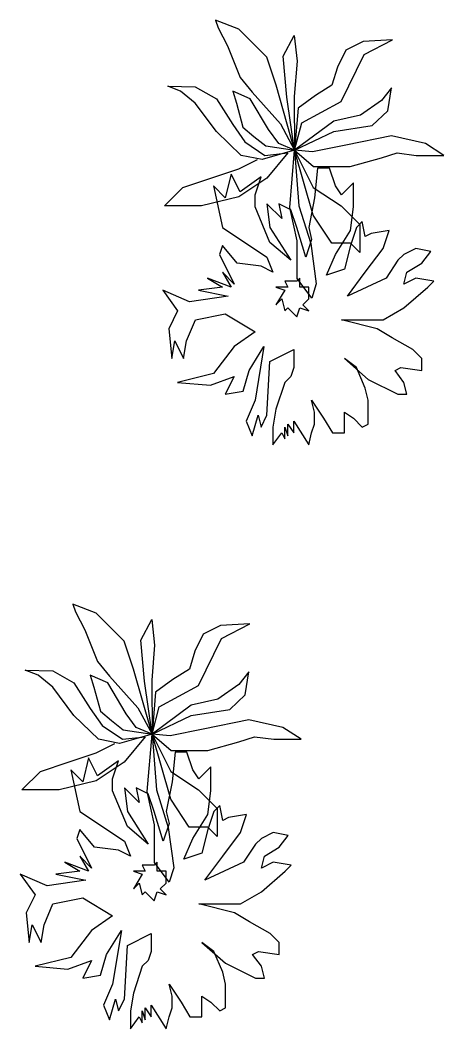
# Model space of a CAD drawing. Extents: x 2379.21 to 2382.46, y 919.05 to 921.57.
# Drawn here: x 2379.215 to 2380.152, y 919.338 to 921.572 of the extents above; entities that cross this region are included whole.
import ezdxf

# ---------------------------------------------------------------- set-up
doc = ezdxf.new("R2010")
doc.units = 0
doc.header["$LTSCALE"] = 0.03
doc.header["$MEASUREMENT"] = 0
doc.layers.get('0').update_dxf_attribs({"linetype": 'CONTINUOUS'})

msp = doc.modelspace()

# ---------------------------------------------------------------- linework, layer by layer
for p, q in [((2379.6469, 921.5722), (2379.653, 921.5551)), ((2379.6987, 921.5521), (2379.6469, 921.5722)), ((2379.653, 921.5551), (2379.6733, 921.5154)), ((2379.7399, 921.5109), (2379.6987, 921.5521)), ((2379.7972, 921.4926), (2379.8215, 921.5381)), ((2379.8215, 921.5381), (2379.8276, 921.4813)), ((2379.6733, 921.5154), (2379.7017, 921.4452)), ((2379.7604, 921.4903), (2379.7399, 921.5109)), ((2379.9738, 921.5248), (2379.9352, 921.5059)), ((2380.0387, 921.5286), (2379.9738, 921.5248)), ((2379.9758, 921.4964), (2380.0387, 921.5286)), ((2379.781, 921.4285), (2379.7604, 921.4903)), ((2379.8053, 921.4017), (2379.7972, 921.4926)), ((2379.9352, 921.5059), (2379.9169, 921.468)), ((2379.925, 921.3922), (2379.9758, 921.4964)), ((2379.8276, 921.4813), (2379.8215, 921.4035)), ((2379.9169, 921.468), (2379.9048, 921.4282)), ((2379.7017, 921.4452), (2379.7281, 921.413)), ((2379.5698, 921.4149), (2379.5414, 921.4263)), ((2379.5414, 921.4263), (2379.6023, 921.4244)), ((2379.6023, 921.4244), (2379.649, 921.3979)), ((2379.8222, 921.2843), (2379.781, 921.4285)), ((2379.9048, 921.4282), (2379.8682, 921.4055)), ((2380.0367, 921.4225), (2380.0144, 921.3941)), ((2380.0286, 921.3714), (2380.0367, 921.4225)), ((2379.6023, 921.3884), (2379.5698, 921.4149)), ((2379.649, 921.3979), (2379.6855, 921.3411)), ((2379.7241, 921.3979), (2379.6855, 921.4149)), ((2379.6855, 921.4149), (2379.6936, 921.3884)), ((2379.7647, 921.3297), (2379.7241, 921.3979)), ((2379.7281, 921.413), (2379.7911, 921.3429)), ((2379.8222, 921.2843), (2379.8053, 921.4017)), ((2379.8215, 921.4035), (2379.8222, 921.2843)), ((2379.8682, 921.4055), (2379.8297, 921.377)), ((2379.649, 921.3259), (2379.6023, 921.3884)), ((2379.6936, 921.3884), (2379.7078, 921.3354)), ((2379.8297, 921.377), (2379.8222, 921.2843)), ((2379.8378, 921.3448), (2379.925, 921.3922)), ((2380.0144, 921.3941), (2379.9677, 921.3619)), ((2379.9677, 921.3619), (2379.9088, 921.3486)), ((2379.9941, 921.3391), (2380.0286, 921.3714)), ((2379.6855, 921.3411), (2379.7119, 921.3031)), ((2379.7078, 921.3354), (2379.7322, 921.3145)), ((2379.787, 921.2993), (2379.7647, 921.3297)), ((2379.7911, 921.3429), (2379.8222, 921.2843)), ((2379.9088, 921.3486), (2379.8222, 921.2843)), ((2379.8222, 921.2843), (2379.8378, 921.3448)), ((2379.9088, 921.3259), (2379.9941, 921.3391)), ((2379.7038, 921.2728), (2379.649, 921.3259)), ((2379.7322, 921.3145), (2379.7586, 921.2936)), ((2379.8222, 921.2843), (2379.9088, 921.3259)), ((2380.0367, 921.3164), (2379.9352, 921.2956)), ((2380.1118, 921.2993), (2380.0367, 921.3164)), ((2379.7119, 921.3031), (2379.7565, 921.2728)), ((2379.8222, 921.2843), (2379.7504, 921.2633)), ((2379.7586, 921.2936), (2379.8222, 921.2843)), ((2379.8222, 921.2843), (2379.787, 921.2993)), ((2379.8114, 921.1572), (2379.8222, 921.2843)), ((2379.8634, 921.1401), (2379.8222, 921.2843)), ((2379.8222, 921.2843), (2379.8317, 921.161)), ((2379.8222, 921.2843), (2379.8641, 921.2482)), ((2379.8222, 921.2843), (2379.8634, 921.2019)), ((2379.8621, 921.2804), (2379.8222, 921.2843)), ((2379.9352, 921.2956), (2379.8621, 921.2804)), ((2380.1524, 921.2728), (2380.1118, 921.2993)), ((2379.6987, 921.2431), (2379.7399, 921.2637)), ((2379.7504, 921.2633), (2379.7038, 921.2728)), ((2379.7565, 921.2728), (2379.8073, 921.2785)), ((2379.8073, 921.2785), (2379.7604, 921.2225)), ((2379.9454, 921.2482), (2380.0144, 921.2671)), ((2380.0144, 921.2671), (2380.0489, 921.2785)), ((2380.0489, 921.2785), (2380.0915, 921.2728)), ((2380.0915, 921.2728), (2380.1524, 921.2728)), ((2379.6369, 921.2225), (2379.6987, 921.2431)), ((2379.8641, 921.2482), (2379.9454, 921.2482)), ((2379.8731, 921.2447), (2379.8665, 921.1788)), ((2379.8994, 921.2447), (2379.8731, 921.2447)), ((2379.9126, 921.2051), (2379.8994, 921.2447)), ((2379.5751, 921.2019), (2379.6369, 921.2225)), ((2379.6819, 921.2315), (2379.6687, 921.1788)), ((2379.7017, 921.192), (2379.6819, 921.2315)), ((2379.7604, 921.2225), (2379.6987, 921.1813)), ((2379.7478, 921.2249), (2379.7017, 921.192)), ((2379.7347, 921.1854), (2379.7478, 921.2249)), ((2379.5339, 921.1607), (2379.5751, 921.2019)), ((2379.6424, 921.2051), (2379.6622, 921.1129)), ((2379.6687, 921.1788), (2379.6424, 921.2051)), ((2379.8634, 921.2019), (2379.9252, 921.1607)), ((2379.9258, 921.1854), (2379.9126, 921.2051)), ((2379.9522, 921.2117), (2379.9258, 921.1854)), ((2379.9522, 921.159), (2379.9522, 921.2117)), ((2379.6987, 921.1813), (2379.6163, 921.1607)), ((2379.7347, 921.159), (2379.7347, 921.1854)), ((2379.8665, 921.1788), (2379.8533, 921.1129)), ((2379.6163, 921.1607), (2379.5339, 921.1607)), ((2379.7676, 921.0799), (2379.7347, 921.159)), ((2379.761, 921.1656), (2379.7676, 921.1129)), ((2379.794, 921.1326), (2379.761, 921.1656)), ((2379.7874, 921.1656), (2379.794, 921.1326)), ((2379.8138, 921.1524), (2379.7874, 921.1656)), ((2379.8276, 921.0833), (2379.8114, 921.1572)), ((2379.8269, 921.1129), (2379.8138, 921.1524)), ((2379.8317, 921.161), (2379.8581, 921.0776)), ((2379.9252, 921.1607), (2379.9664, 921.1195)), ((2379.9456, 921.1063), (2379.9522, 921.159)), ((2379.9046, 921.0783), (2379.8634, 921.1401)), ((2379.6622, 921.1129), (2379.761, 921.047)), ((2379.7676, 921.1129), (2379.8138, 921.0404)), ((2379.8467, 921.047), (2379.8269, 921.1129)), ((2379.8533, 921.1129), (2379.8599, 921.0865)), ((2379.9126, 921.0535), (2379.9456, 921.1063)), ((2379.9588, 921.1129), (2379.9456, 921.0733)), ((2379.9719, 921.1261), (2379.9588, 921.1129)), ((2379.9664, 921.1195), (2379.9664, 921.0577)), ((2379.9785, 921.0931), (2379.9719, 921.1261)), ((2380.0313, 921.1063), (2379.9917, 921.0997)), ((2380.0181, 921.0667), (2380.0313, 921.1063)), ((2379.8276, 921), (2379.8276, 921.0833)), ((2379.8599, 921.0865), (2379.8467, 921.047)), ((2379.9917, 921.0997), (2379.9785, 921.0931)), ((2379.6622, 921.0733), (2379.6556, 921.0535)), ((2379.6951, 921.0338), (2379.6622, 921.0733)), ((2379.8138, 921.0404), (2379.7676, 921.0799)), ((2379.8581, 921.0776), (2379.8702, 920.9886)), ((2379.9458, 921.0783), (2379.9046, 921.0783)), ((2379.9456, 921.0733), (2379.9324, 921.0206)), ((2379.9664, 921.0577), (2379.9458, 921.0783)), ((2379.9785, 921.014), (2380.0181, 921.0667)), ((2380.0906, 921.0667), (2380.0642, 921.0535)), ((2380.1235, 921.0601), (2380.0906, 921.0667)), ((2380.1038, 921.0338), (2380.1235, 921.0601)), ((2379.6556, 921.0535), (2379.6885, 920.9876)), ((2379.761, 921.047), (2379.7742, 921.014)), ((2379.8928, 921.0074), (2379.9126, 921.0535)), ((2380.051, 921.0404), (2380.0247, 921.0008)), ((2380.0642, 921.0535), (2380.051, 921.0404)), ((2379.7478, 921.0272), (2379.6951, 921.0338)), ((2379.7742, 921.014), (2379.7478, 921.0272)), ((2379.9324, 921.0206), (2379.8928, 921.0074)), ((2380.0708, 921.014), (2380.1038, 921.0338)), ((2379.6292, 921.0008), (2379.6622, 920.981)), ((2379.6819, 920.981), (2379.6292, 921.0008)), ((2379.6622, 921.014), (2379.6819, 920.981)), ((2379.6885, 920.9876), (2379.6622, 921.014)), ((2379.8269, 920.9942), (2379.8006, 920.9942)), ((2379.8006, 920.9942), (2379.8072, 920.981)), ((2379.8335, 921.0008), (2379.8269, 920.9942)), ((2379.8601, 920.9564), (2379.8276, 921)), ((2379.8335, 920.981), (2379.8335, 921.0008)), ((2379.939, 920.9613), (2379.9785, 921.014)), ((2380.0247, 921.0008), (2379.939, 920.9613)), ((2380.0642, 920.9876), (2380.0708, 921.014)), ((2380.0906, 921.0008), (2380.0642, 920.9876)), ((2380.1301, 920.9942), (2380.0906, 921.0008)), ((2380.117, 920.981), (2380.1301, 920.9942)), ((2379.5303, 920.9744), (2379.5633, 920.9283)), ((2379.5896, 920.9481), (2379.5303, 920.9744)), ((2379.6622, 920.981), (2379.6094, 920.9744)), ((2379.6094, 920.9744), (2379.6753, 920.9613)), ((2379.7808, 920.981), (2379.8006, 920.9744)), ((2379.8072, 920.981), (2379.7808, 920.981)), ((2379.8006, 920.9744), (2379.7808, 920.9415)), ((2379.8533, 920.981), (2379.8335, 920.981)), ((2379.8533, 920.9547), (2379.8533, 920.981)), ((2379.8702, 920.9886), (2379.8601, 920.9564)), ((2380.0642, 920.9349), (2380.117, 920.981)), ((2379.6753, 920.9613), (2379.5896, 920.9481)), ((2379.7808, 920.9415), (2379.794, 920.9547)), ((2379.794, 920.9547), (2379.8006, 920.9283)), ((2379.8401, 920.9415), (2379.8533, 920.9547)), ((2379.5633, 920.9283), (2379.5435, 920.8888)), ((2379.8006, 920.9283), (2379.8072, 920.9349)), ((2379.8072, 920.9349), (2379.8269, 920.9151)), ((2379.8269, 920.9151), (2379.8335, 920.9349)), ((2379.8335, 920.9349), (2379.8533, 920.9283)), ((2379.8533, 920.9283), (2379.8401, 920.9415)), ((2380.0181, 920.9085), (2380.0642, 920.9349)), ((2379.5831, 920.8624), (2379.6028, 920.9085)), ((2379.6028, 920.9085), (2379.6687, 920.9217)), ((2379.6687, 920.9217), (2379.7347, 920.8822)), ((2379.9258, 920.9085), (2379.9588, 920.9085)), ((2380.0049, 920.8888), (2379.9258, 920.9085)), ((2379.9588, 920.9085), (2380.0181, 920.9085)), ((2379.5435, 920.8888), (2379.5501, 920.8228)), ((2379.7347, 920.8822), (2379.6885, 920.8492)), ((2380.0379, 920.869), (2380.0049, 920.8888)), ((2379.5501, 920.8228), (2379.5567, 920.8624)), ((2379.5567, 920.8624), (2379.5765, 920.8228)), ((2379.5765, 920.8228), (2379.5831, 920.8624)), ((2380.084, 920.8426), (2380.0379, 920.869)), ((2379.6885, 920.8492), (2379.6424, 920.7899)), ((2379.7215, 920.7965), (2379.7544, 920.8492)), ((2379.7544, 920.8492), (2379.7347, 920.7306)), ((2379.7676, 920.8163), (2379.8203, 920.8426)), ((2379.8203, 920.8426), (2379.8203, 920.8031)), ((2380.1038, 920.8228), (2380.084, 920.8426)), ((2379.761, 920.6976), (2379.7676, 920.8163)), ((2379.9324, 920.8228), (2379.9851, 920.7767)), ((2379.9588, 920.8031), (2379.9324, 920.8228)), ((2380.1038, 920.7965), (2380.1038, 920.8228)), ((2379.7083, 920.7503), (2379.7215, 920.7965)), ((2379.8203, 920.8031), (2379.8138, 920.7833)), ((2379.9785, 920.7569), (2379.9588, 920.8031)), ((2380.0445, 920.7965), (2380.0576, 920.8031)), ((2380.0642, 920.7701), (2380.0445, 920.7965)), ((2380.0576, 920.8031), (2380.1038, 920.7965)), ((2379.6424, 920.7899), (2379.5633, 920.7701)), ((2379.5633, 920.7701), (2379.6358, 920.7635)), ((2379.6358, 920.7635), (2379.6885, 920.7833)), ((2379.6885, 920.7833), (2379.6687, 920.7437)), ((2379.8006, 920.7701), (2379.7808, 920.7108)), ((2379.8138, 920.7833), (2379.8006, 920.7701)), ((2379.9851, 920.7767), (2380.051, 920.7437)), ((2380.0708, 920.7437), (2380.0642, 920.7701)), ((2379.6687, 920.7437), (2379.7083, 920.7503)), ((2379.9851, 920.7306), (2379.9785, 920.7569)), ((2379.7347, 920.7306), (2379.7149, 920.6844)), ((2379.8599, 920.7306), (2379.8863, 920.691)), ((2379.8665, 920.7042), (2379.8599, 920.7306)), ((2379.9851, 920.6778), (2379.9851, 920.7306)), ((2380.051, 920.7437), (2380.0708, 920.7437)), ((2379.7808, 920.7108), (2379.7742, 920.6712)), ((2379.8665, 920.6778), (2379.8665, 920.7042)), ((2379.9324, 920.7042), (2379.9522, 920.691)), ((2379.9324, 920.6647), (2379.9324, 920.7042)), ((2379.7149, 920.6844), (2379.7281, 920.6515)), ((2379.7281, 920.6515), (2379.7412, 920.6976)), ((2379.7412, 920.6976), (2379.7478, 920.6712)), ((2379.7478, 920.6712), (2379.761, 920.6976)), ((2379.8203, 920.6581), (2379.8203, 920.6844)), ((2379.8203, 920.6844), (2379.8533, 920.6317)), ((2379.8863, 920.691), (2379.906, 920.6581)), ((2379.9522, 920.691), (2379.9719, 920.6712)), ((2379.7742, 920.6712), (2379.7742, 920.6317)), ((2379.7742, 920.6317), (2379.794, 920.6581)), ((2379.794, 920.6581), (2379.8006, 920.6449)), ((2379.8006, 920.6712), (2379.8072, 920.6515)), ((2379.8006, 920.6449), (2379.8006, 920.6712)), ((2379.8072, 920.6778), (2379.8203, 920.6581)), ((2379.8072, 920.6515), (2379.8072, 920.6778)), ((2379.8533, 920.6317), (2379.8599, 920.6581)), ((2379.8599, 920.6581), (2379.8665, 920.6778)), ((2379.906, 920.6581), (2379.9324, 920.6581)), ((2379.9324, 920.6581), (2379.9324, 920.6647)), ((2379.9719, 920.6712), (2379.9851, 920.6778)), ((2379.3313, 920.2788), (2379.3374, 920.2618)), ((2379.3831, 920.2587), (2379.3313, 920.2788)), ((2379.3374, 920.2618), (2379.3577, 920.222)), ((2379.4243, 920.2175), (2379.3831, 920.2587)), ((2379.4816, 920.1993), (2379.5059, 920.2447)), ((2379.5059, 920.2447), (2379.512, 920.1879)), ((2379.7231, 920.2353), (2379.6582, 920.2315)), ((2379.6602, 920.203), (2379.7231, 920.2353)), ((2379.3577, 920.222), (2379.3862, 920.1519)), ((2379.4449, 920.1969), (2379.4243, 920.2175)), ((2379.6196, 920.2125), (2379.6013, 920.1746)), ((2379.6582, 920.2315), (2379.6196, 920.2125)), ((2379.4655, 920.1351), (2379.4449, 920.1969)), ((2379.4897, 920.1083), (2379.4816, 920.1993)), ((2379.6095, 920.0988), (2379.6602, 920.203)), ((2379.512, 920.1879), (2379.5059, 920.1102)), ((2379.6013, 920.1746), (2379.5892, 920.1349)), ((2379.3862, 920.1519), (2379.4125, 920.1197)), ((2379.2542, 920.1216), (2379.2258, 920.1329)), ((2379.2258, 920.1329), (2379.2867, 920.1311)), ((2379.2867, 920.0951), (2379.2542, 920.1216)), ((2379.2867, 920.1311), (2379.3334, 920.1045)), ((2379.4085, 920.1045), (2379.3699, 920.1216)), ((2379.3699, 920.1216), (2379.378, 920.0951)), ((2379.5067, 919.9909), (2379.4655, 920.1351)), ((2379.5892, 920.1349), (2379.5526, 920.1121)), ((2379.7211, 920.1292), (2379.6988, 920.1008)), ((2379.713, 920.078), (2379.7211, 920.1292)), ((2379.3334, 920.1045), (2379.3699, 920.0477)), ((2379.4491, 920.0363), (2379.4085, 920.1045)), ((2379.4125, 920.1197), (2379.4755, 920.0496)), ((2379.5067, 919.9909), (2379.4897, 920.1083)), ((2379.5059, 920.1102), (2379.5067, 919.9909)), ((2379.5526, 920.1121), (2379.5141, 920.0837)), ((2379.6988, 920.1008), (2379.6521, 920.0685)), ((2379.3334, 920.0325), (2379.2867, 920.0951)), ((2379.378, 920.0951), (2379.3922, 920.042)), ((2379.5141, 920.0837), (2379.5067, 919.9909)), ((2379.5222, 920.0515), (2379.6095, 920.0988)), ((2379.6785, 920.0458), (2379.713, 920.078)), ((2379.5932, 920.0553), (2379.5067, 919.9909)), ((2379.6521, 920.0685), (2379.5932, 920.0553)), ((2379.3882, 919.9795), (2379.3334, 920.0325)), ((2379.3699, 920.0477), (2379.3963, 920.0098)), ((2379.3922, 920.042), (2379.4166, 920.0212)), ((2379.4714, 920.006), (2379.4491, 920.0363)), ((2379.4755, 920.0496), (2379.5067, 919.9909)), ((2379.5067, 919.9909), (2379.5222, 920.0515)), ((2379.5067, 919.9909), (2379.5932, 920.0325)), ((2379.5932, 920.0325), (2379.6785, 920.0458)), ((2379.3963, 920.0098), (2379.441, 919.9795)), ((2379.4166, 920.0212), (2379.443, 920.0003)), ((2379.7211, 920.023), (2379.6196, 920.0022)), ((2379.7963, 920.006), (2379.7211, 920.023)), ((2379.5067, 919.9909), (2379.4349, 919.97)), ((2379.443, 920.0003), (2379.5067, 919.9909)), ((2379.5067, 919.9909), (2379.4714, 920.006)), ((2379.4958, 919.8639), (2379.5067, 919.9909)), ((2379.5479, 919.8467), (2379.5067, 919.9909)), ((2379.5067, 919.9909), (2379.5161, 919.8677)), ((2379.5067, 919.9909), (2379.5486, 919.9549)), ((2379.5067, 919.9909), (2379.5479, 919.9085)), ((2379.5466, 919.987), (2379.5067, 919.9909)), ((2379.6196, 920.0022), (2379.5466, 919.987)), ((2379.8368, 919.9795), (2379.7963, 920.006)), ((2379.3831, 919.9497), (2379.4243, 919.9703)), ((2379.4349, 919.97), (2379.3882, 919.9795)), ((2379.441, 919.9795), (2379.4917, 919.9852)), ((2379.4917, 919.9852), (2379.4449, 919.9291)), ((2379.6298, 919.9549), (2379.6988, 919.9738)), ((2379.6988, 919.9738), (2379.7333, 919.9852)), ((2379.7333, 919.9852), (2379.7759, 919.9795)), ((2379.7759, 919.9795), (2379.8368, 919.9795)), ((2379.3213, 919.9291), (2379.3831, 919.9497)), ((2379.5486, 919.9549), (2379.6298, 919.9549)), ((2379.5575, 919.9513), (2379.5509, 919.8854)), ((2379.5839, 919.9513), (2379.5575, 919.9513)), ((2379.597, 919.9118), (2379.5839, 919.9513)), ((2379.2595, 919.9085), (2379.3213, 919.9291)), ((2379.3663, 919.9382), (2379.3532, 919.8854)), ((2379.3861, 919.8986), (2379.3663, 919.9382)), ((2379.4449, 919.9291), (2379.3831, 919.8879)), ((2379.4323, 919.9316), (2379.3861, 919.8986)), ((2379.4191, 919.892), (2379.4323, 919.9316)), ((2379.2183, 919.8673), (2379.2595, 919.9085)), ((2379.3268, 919.9118), (2379.3466, 919.8195)), ((2379.3532, 919.8854), (2379.3268, 919.9118)), ((2379.5479, 919.9085), (2379.6097, 919.8673)), ((2379.6102, 919.892), (2379.597, 919.9118)), ((2379.6366, 919.9184), (2379.6102, 919.892)), ((2379.6366, 919.8657), (2379.6366, 919.9184)), ((2379.3831, 919.8879), (2379.3007, 919.8673)), ((2379.4191, 919.8657), (2379.4191, 919.892)), ((2379.5509, 919.8854), (2379.5377, 919.8195)), ((2379.3007, 919.8673), (2379.2183, 919.8673)), ((2379.452, 919.7866), (2379.4191, 919.8657)), ((2379.4454, 919.8722), (2379.452, 919.8195)), ((2379.4784, 919.8393), (2379.4454, 919.8722)), ((2379.4718, 919.8722), (2379.4784, 919.8393)), ((2379.4982, 919.8591), (2379.4718, 919.8722)), ((2379.512, 919.79), (2379.4958, 919.8639)), ((2379.5114, 919.8195), (2379.4982, 919.8591)), ((2379.5161, 919.8677), (2379.5425, 919.7843)), ((2379.6097, 919.8673), (2379.6509, 919.8262)), ((2379.63, 919.8129), (2379.6366, 919.8657)), ((2379.5891, 919.785), (2379.5479, 919.8467)), ((2379.6564, 919.8327), (2379.6432, 919.8195)), ((2379.663, 919.7997), (2379.6564, 919.8327)), ((2379.3466, 919.8195), (2379.4454, 919.7536)), ((2379.452, 919.8195), (2379.4982, 919.747)), ((2379.5311, 919.7536), (2379.5114, 919.8195)), ((2379.5377, 919.8195), (2379.5443, 919.7932)), ((2379.597, 919.7602), (2379.63, 919.8129)), ((2379.6432, 919.8195), (2379.63, 919.78)), ((2379.6509, 919.8262), (2379.6509, 919.7644)), ((2379.7157, 919.8129), (2379.6761, 919.8063)), ((2379.7025, 919.7734), (2379.7157, 919.8129)), ((2379.4982, 919.747), (2379.452, 919.7866)), ((2379.512, 919.7066), (2379.512, 919.79)), ((2379.5443, 919.7932), (2379.5311, 919.7536)), ((2379.6761, 919.8063), (2379.663, 919.7997)), ((2379.3466, 919.78), (2379.34, 919.7602)), ((2379.3795, 919.7404), (2379.3466, 919.78)), ((2379.5425, 919.7843), (2379.5547, 919.6952)), ((2379.6303, 919.785), (2379.5891, 919.785)), ((2379.63, 919.78), (2379.6168, 919.7272)), ((2379.6509, 919.7644), (2379.6303, 919.785)), ((2379.663, 919.7206), (2379.7025, 919.7734)), ((2379.775, 919.7734), (2379.7486, 919.7602)), ((2379.808, 919.7668), (2379.775, 919.7734)), ((2379.7882, 919.7404), (2379.808, 919.7668)), ((2379.34, 919.7602), (2379.3729, 919.6943)), ((2379.4454, 919.7536), (2379.4586, 919.7206)), ((2379.5773, 919.7141), (2379.597, 919.7602)), ((2379.7355, 919.747), (2379.7091, 919.7075)), ((2379.7486, 919.7602), (2379.7355, 919.747)), ((2379.3466, 919.7206), (2379.3663, 919.6877)), ((2379.3729, 919.6943), (2379.3466, 919.7206)), ((2379.4323, 919.7338), (2379.3795, 919.7404)), ((2379.4586, 919.7206), (2379.4323, 919.7338)), ((2379.6168, 919.7272), (2379.5773, 919.7141)), ((2379.6234, 919.6679), (2379.663, 919.7206)), ((2379.7486, 919.6943), (2379.7552, 919.7206)), ((2379.7552, 919.7206), (2379.7882, 919.7404)), ((2379.3136, 919.7075), (2379.3466, 919.6877)), ((2379.3663, 919.6877), (2379.3136, 919.7075)), ((2379.5114, 919.7009), (2379.485, 919.7009)), ((2379.485, 919.7009), (2379.4916, 919.6877)), ((2379.5179, 919.7075), (2379.5114, 919.7009)), ((2379.5445, 919.663), (2379.512, 919.7066)), ((2379.5179, 919.6877), (2379.5179, 919.7075)), ((2379.7091, 919.7075), (2379.6234, 919.6679)), ((2379.775, 919.7075), (2379.7486, 919.6943)), ((2379.8146, 919.7009), (2379.775, 919.7075)), ((2379.8014, 919.6877), (2379.8146, 919.7009)), ((2379.2147, 919.6811), (2379.2477, 919.635)), ((2379.2741, 919.6547), (2379.2147, 919.6811)), ((2379.3466, 919.6877), (2379.2938, 919.6811)), ((2379.2938, 919.6811), (2379.3598, 919.6679)), ((2379.4652, 919.6877), (2379.485, 919.6811)), ((2379.4916, 919.6877), (2379.4652, 919.6877)), ((2379.485, 919.6811), (2379.4652, 919.6481)), ((2379.5377, 919.6877), (2379.5179, 919.6877)), ((2379.5377, 919.6613), (2379.5377, 919.6877)), ((2379.5547, 919.6952), (2379.5445, 919.663)), ((2379.7486, 919.6415), (2379.8014, 919.6877)), ((2379.3598, 919.6679), (2379.2741, 919.6547)), ((2379.4652, 919.6481), (2379.4784, 919.6613)), ((2379.4784, 919.6613), (2379.485, 919.635)), ((2379.5245, 919.6481), (2379.5377, 919.6613)), ((2379.2477, 919.635), (2379.2279, 919.5954)), ((2379.485, 919.635), (2379.4916, 919.6415)), ((2379.4916, 919.6415), (2379.5114, 919.6218)), ((2379.5114, 919.6218), (2379.5179, 919.6415)), ((2379.5179, 919.6415), (2379.5377, 919.635)), ((2379.5377, 919.635), (2379.5245, 919.6481)), ((2379.7025, 919.6152), (2379.7486, 919.6415)), ((2379.2675, 919.569), (2379.2872, 919.6152)), ((2379.2872, 919.6152), (2379.3532, 919.6284)), ((2379.3532, 919.6284), (2379.4191, 919.5888)), ((2379.6102, 919.6152), (2379.6432, 919.6152)), ((2379.6893, 919.5954), (2379.6102, 919.6152)), ((2379.6432, 919.6152), (2379.7025, 919.6152)), ((2379.2279, 919.5954), (2379.2345, 919.5295)), ((2379.4191, 919.5888), (2379.3729, 919.5559)), ((2379.7223, 919.5756), (2379.6893, 919.5954)), ((2379.2345, 919.5295), (2379.2411, 919.569)), ((2379.2411, 919.569), (2379.2609, 919.5295)), ((2379.2609, 919.5295), (2379.2675, 919.569)), ((2379.7684, 919.5493), (2379.7223, 919.5756)), ((2379.3729, 919.5559), (2379.3268, 919.4965)), ((2379.4059, 919.5031), (2379.4388, 919.5559)), ((2379.4388, 919.5559), (2379.4191, 919.4372)), ((2379.452, 919.5229), (2379.5048, 919.5493)), ((2379.5048, 919.5493), (2379.5048, 919.5097)), ((2379.7882, 919.5295), (2379.7684, 919.5493)), ((2379.4454, 919.4043), (2379.452, 919.5229)), ((2379.6168, 919.5295), (2379.6695, 919.4834)), ((2379.6432, 919.5097), (2379.6168, 919.5295)), ((2379.7882, 919.5031), (2379.7882, 919.5295)), ((2379.3268, 919.4965), (2379.2477, 919.4768)), ((2379.3927, 919.457), (2379.4059, 919.5031)), ((2379.5048, 919.5097), (2379.4982, 919.4899)), ((2379.663, 919.4636), (2379.6432, 919.5097)), ((2379.7289, 919.5031), (2379.7421, 919.5097)), ((2379.7486, 919.4768), (2379.7289, 919.5031)), ((2379.7421, 919.5097), (2379.7882, 919.5031)), ((2379.2477, 919.4768), (2379.3202, 919.4702)), ((2379.3202, 919.4702), (2379.3729, 919.4899)), ((2379.3729, 919.4899), (2379.3532, 919.4504)), ((2379.485, 919.4768), (2379.4652, 919.4174)), ((2379.4982, 919.4899), (2379.485, 919.4768)), ((2379.6695, 919.4834), (2379.7355, 919.4504)), ((2379.7552, 919.4504), (2379.7486, 919.4768)), ((2379.3532, 919.4504), (2379.3927, 919.457)), ((2379.6695, 919.4372), (2379.663, 919.4636)), ((2379.4191, 919.4372), (2379.3993, 919.3911)), ((2379.5443, 919.4372), (2379.5707, 919.3977)), ((2379.5509, 919.4109), (2379.5443, 919.4372)), ((2379.6695, 919.3845), (2379.6695, 919.4372)), ((2379.7355, 919.4504), (2379.7552, 919.4504)), ((2379.4652, 919.4174), (2379.4586, 919.3779)), ((2379.5509, 919.3845), (2379.5509, 919.4109)), ((2379.6168, 919.4109), (2379.6366, 919.3977)), ((2379.6168, 919.3713), (2379.6168, 919.4109)), ((2379.3993, 919.3911), (2379.4125, 919.3581)), ((2379.4125, 919.3581), (2379.4257, 919.4043)), ((2379.4257, 919.4043), (2379.4323, 919.3779)), ((2379.4323, 919.3779), (2379.4454, 919.4043)), ((2379.4916, 919.3845), (2379.5048, 919.3647)), ((2379.4916, 919.3581), (2379.4916, 919.3845)), ((2379.5048, 919.3647), (2379.5048, 919.3911)), ((2379.5048, 919.3911), (2379.5377, 919.3383)), ((2379.5443, 919.3647), (2379.5509, 919.3845)), ((2379.5707, 919.3977), (2379.5905, 919.3647)), ((2379.6366, 919.3977), (2379.6564, 919.3779)), ((2379.6564, 919.3779), (2379.6695, 919.3845)), ((2379.4586, 919.3779), (2379.4586, 919.3383)), ((2379.4586, 919.3383), (2379.4784, 919.3647)), ((2379.4784, 919.3647), (2379.485, 919.3515)), ((2379.485, 919.3779), (2379.4916, 919.3581)), ((2379.485, 919.3515), (2379.485, 919.3779)), ((2379.5377, 919.3383), (2379.5443, 919.3647)), ((2379.5905, 919.3647), (2379.6168, 919.3647)), ((2379.6168, 919.3647), (2379.6168, 919.3713))]:
    msp.add_line(p, q)

doc.saveas('drawing.dxf')
